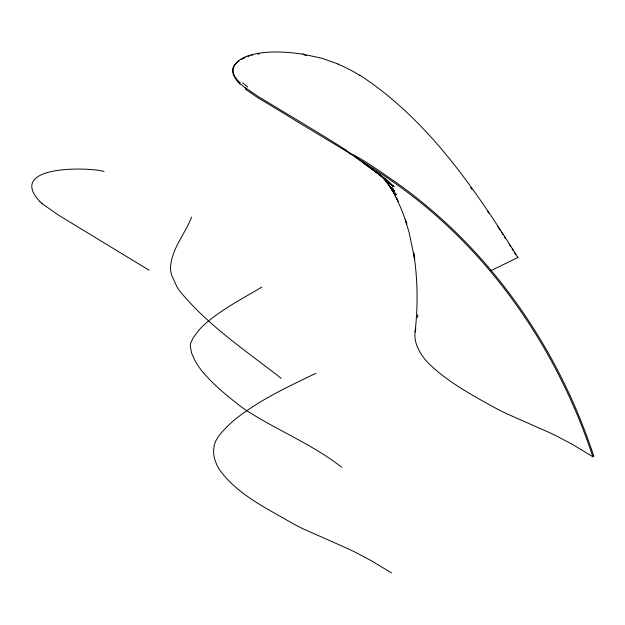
<?xml version="1.0" encoding="UTF-8"?>
<svg xmlns="http://www.w3.org/2000/svg" width="625" height="625" viewBox="0 0 625 625"><rect width="100%" height="100%" fill="white"/><g stroke="black" fill="none" stroke-linecap="round" stroke-linejoin="round"><path stroke-width="0.94" d="M417.586 317.641L417.789 314.75M245.484 87.766L258.102 96.453L283.766 111.93C304.234 124.266 324.781 136.5 344.914 149.383C347.797 150.977 349.773 153.852 353.07 154.609C367.359 162.234 380.539 171.82 393.898 180.93C488.641 247.125 557.93 346.758 593.75 456.102L592.867 456.773L572.906 444.68L556.664 436.062A275.484 159.047 0 0 0 546.469 431.273L506.086 413.453A345.141 199.266 0 0 1 493.781 407.195C471.133 394.531 447.805 382.031 429.078 363.805C420.844 355.461 413.648 344.164 415.094 331.953C418.07 305.617 417.758 278.891 413.609 252.695L414.703 259.109L409.18 232.812L405.312 219.766L406.797 224.016L402.062 210.938L396.266 197.508L398.016 201.312L391.266 188.211L393.266 191.883L387.609 182.812L395.695 195.758L389.25 185.492L391.32 188.523L383.094 177.398M415.094 331.953L415.617 328.773A52.508 30.312 0 0 1 415.836 327.953M191.641 217.086C185.156 233.703 172.086 248.258 170.555 266.539A83.727 48.336 0 0 0 170.812 271.297A77.641 44.82 0 0 0 171.766 275.539L176.93 286.781A108.617 62.711 0 0 0 179.016 290.117C207.445 325.289 245.875 350.75 281.227 378.336M234.727 64.812C229.227 71.305 235.516 79.523 240.289 84.5M234.852 64.664L235.25 64.219M235.391 64.07L236.602 62.93M236.758 62.789L237.258 62.383M238.313 61.578L239.047 61.055M241.234 59.656L241.656 59.414M261.797 287.125C241.922 298.93 221.016 309.68 203.68 325.188A114.414 66.055 0 0 0 198.914 330.172L193.398 337.422L190.688 343.164A34.633 20 0 0 0 190.312 345.562L191.523 352.914L195.273 361.188A154.711 89.32 0 0 0 201.406 370.305C212.75 384.344 226.953 395.734 241.148 406.75A171.555 99.047 0 0 0 246.094 410.258C277.32 430.406 312.344 444.297 341.797 467.289M242.313 59.055L242.984 58.703M490.828 270.664L517.922 257.508C475.156 189.398 428.148 119.594 359.656 75.07M243.445 58.469L244.148 58.125M315.883 373.336C288.25 386.547 260.086 399.68 235.898 418.75A174.836 100.945 0 0 0 228.211 425.602C222.289 431.758 215.172 438.25 213.922 447.172A96.695 55.828 0 0 0 213.664 450.164L213.641 451.18A85.695 49.477 0 0 0 214.867 459.773L216.656 464.477A104.742 60.469 0 0 0 219.414 469.547C237.352 494.719 266.68 508.188 292.617 523.469A343.281 198.188 0 0 0 302.836 528.703L345.188 547.484A275.484 159.047 0 0 1 355.383 552.273L371.625 560.891L391.578 572.984M244.875 57.797L245.289 57.609M247.93 56.578L248.672 56.32M249.836 55.945L250.234 55.82M251.867 55.359L252.719 55.141M257.812 54.094L258.305 54.016M258.812 53.938L259.32 53.859M104.078 171.438C88.023 166.898 6.164 165.195 39.852 201.594M304.734 55.141L305.969 55.367L304.742 54.656M303.008 54.188C286.016 51.758 268.367 50.547 251.547 54.742C236.406 58.711 225.008 69.484 240.523 83.188M337.984 63.969L321.984 58.289L307.852 55.195A12.43 10.344 87 0 0 307.266 55.18A7.453 6.188 -82 0 0 306.586 55.141M517.172 257.125L517.922 257.508M245.469 89.227L257.555 97.523L282.32 112.477C333.312 144.062 386.711 172.805 432.258 212.305C507.102 276.766 562.031 363.219 592.867 456.773M149.078 270.227L58.672 215.242L41.898 203.539M593.148 455.719L593.75 456.102M354.289 156.445L377.859 173.43L389.125 182.086L361.445 161.117L377.859 173.43L394.109 186.633L380.883 175.602M364.516 163.617L381.906 176.195M379.406 174.375L377.938 173.148L393 186.438L380.938 175.484M380.328 174.984L386.945 181.602L381.188 175.398M381.086 175.617L387.953 183.555L383.188 177.438M470.727 187.789L471.867 189.352M487.711 211.602L488.781 213.172M497.891 226.727L500.039 229.969M391.93 187.398L394.539 191.398M501.609 232.375L503.117 234.734M504.625 237.094L505.633 238.664M509.148 244.156L510.648 246.594M512.156 249.023L513.156 250.641M514.164 252.266L515.664 254.695M392.914 188.773L394.305 191.047M393.781 190.438L394.672 192.023M396.109 194.57L395.273 193.086L396.117 194.805M350.32 153.609L350.359 154.008M337.906 64.078A249.344 194.289 -37.8 0 1 359.555 75.195M305.969 55.297A3.992 2.906 -50.9 0 1 306.336 55.203M246.375 88.906A61.141 32.859 7.5 0 1 241.109 84.312M303.805 54.25A10.305 8.773 69.2 0 1 304.766 54.516M303 54A24.398 18.797 51.9 0 1 303.633 54.133M247.742 87.031A58.852 30.266 10.4 0 1 242.648 82.758M41.992 203.508A55.391 30.195 6.6 0 1 39.938 201.57"/></g></svg>
